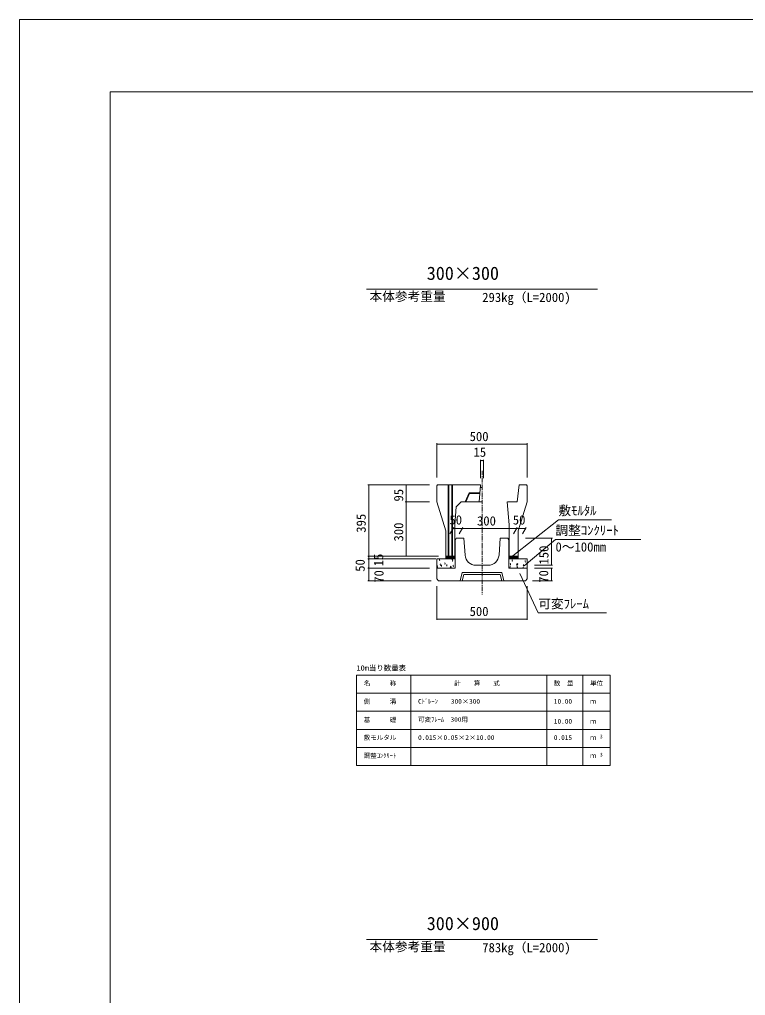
# Model space of a CAD drawing. Units: millimetres on the paper, scale 1:20. Extents: x 2 to 843, y -1 to 593.
# Drawn here: x 1.7 to 202.2, y 323.8 to 593.4 of the extents above; entities that cross this region are included whole.
import ezdxf
from ezdxf.enums import TextEntityAlignment as Align

# ---------------------------------------------------------------- set-up
doc = ezdxf.new("R2010")
doc.units = ezdxf.units.MM
doc.linetypes.add('USER1', pattern=[2, 1.25, -0.25, 0.25, -0.25])
for name, color, linetype, lineweight in [('0_2', 7, 'Continuous', 18), ('D-STR-DIM（寸法）', 7, 'Continuous', 18), ('D-STR-HTXT（旗揚げ）', 4, 'Continuous', 18), ('D-STR-STRn（構造物）', 5, 'Continuous', 18), ('D-STR-TXT（文字）', 7, 'Continuous', 18), ('D-STR（構造物外形線）', 1, 'Continuous', 18), ('D-TTL(外枠）', 2, 'Continuous', 18), ('DEFPOINTS_3', 8, 'Continuous', 18)]:
    doc.layers.add(name, color=color, linetype=linetype, lineweight=lineweight)
doc.styles.add('ＭＳ ゴシック', font='')
doc.styles.get('ＭＳ ゴシック').set_extended_font_data('MS Gothic')

msp = doc.modelspace()

# ---------------------------------------------------------------- linework, layer by layer
at = {"layer": '0_2'}
for p, q in [((116.914, 476.136), (117.064, 476.161)), ((117.064, 476.111), (116.914, 476.136)), ((141.764, 476.161), (141.914, 476.136)), ((141.914, 476.136), (141.764, 476.111)), ((129.028, 471.554), (129.178, 471.579)), ((129.178, 471.529), (129.028, 471.554)), ((129.651, 471.579), (129.801, 471.554)), ((129.801, 471.554), (129.651, 471.529)), ((98.093, 464.747), (98.118, 464.897)), ((98.118, 464.897), (98.143, 464.747)), ((108.453, 464.747), (108.478, 464.897)), ((108.478, 464.897), (108.503, 464.747)), ((108.478, 460.147), (108.453, 460.297)), ((108.453, 459.997), (108.478, 460.147)), ((108.503, 460.297), (108.478, 460.147)), ((108.478, 460.147), (108.503, 459.997)), ((121.445, 452.817), (121.595, 452.842)), ((121.595, 452.792), (121.445, 452.817)), ((123.795, 452.842), (123.945, 452.817)), ((123.945, 452.817), (123.795, 452.792)), ((123.945, 452.817), (124.095, 452.842)), ((124.095, 452.792), (123.945, 452.817)), ((138.795, 452.842), (138.945, 452.817)), ((138.945, 452.817), (138.795, 452.792)), ((138.945, 452.817), (139.095, 452.842)), ((139.095, 452.792), (138.945, 452.817)), ((141.295, 452.842), (141.445, 452.817)), ((141.445, 452.817), (141.295, 452.792)), ((148.564, 449.997), (148.589, 450.147)), ((148.589, 450.147), (148.614, 449.997)), ((98.118, 445.147), (98.093, 445.297)), ((98.093, 444.997), (98.118, 445.147)), ((98.143, 445.297), (98.118, 445.147)), ((98.118, 445.147), (98.143, 444.997)), ((108.478, 445.147), (108.453, 445.297)), ((108.503, 445.297), (108.478, 445.147)), ((98.118, 444.397), (98.093, 444.547)), ((98.093, 444.247), (98.118, 444.397)), ((98.143, 444.547), (98.118, 444.397)), ((98.118, 444.397), (98.143, 444.247)), ((148.589, 442.647), (148.564, 442.797)), ((148.614, 442.797), (148.589, 442.647)), ((98.118, 441.897), (98.093, 442.047)), ((98.093, 441.747), (98.118, 441.897)), ((98.143, 442.047), (98.118, 441.897)), ((98.118, 441.897), (98.143, 441.747)), ((148.564, 441.747), (148.589, 441.897)), ((148.589, 441.897), (148.614, 441.747)), ((98.118, 438.397), (98.093, 438.547)), ((98.143, 438.547), (98.118, 438.397)), ((148.589, 438.397), (148.564, 438.547)), ((148.614, 438.547), (148.589, 438.397)), ((116.902, 427.82), (117.052, 427.845)), ((117.052, 427.795), (116.902, 427.82)), ((141.752, 427.845), (141.902, 427.82)), ((141.902, 427.82), (141.752, 427.795))]:
    msp.add_line(p, q, dxfattribs=at)
at = {"layer": '0_2', "color": 9}
for p, q in [((116.914, 476.136), (116.934, 476.136)), ((141.914, 476.136), (141.894, 476.136)), ((129.028, 471.554), (129.048, 471.554)), ((129.801, 471.554), (129.781, 471.554)), ((98.118, 464.897), (98.118, 464.877)), ((108.478, 464.897), (108.478, 464.877)), ((108.478, 460.147), (108.478, 460.167)), ((108.478, 460.147), (108.478, 460.127)), ((121.445, 452.817), (121.465, 452.817)), ((123.945, 452.817), (123.925, 452.817)), ((123.945, 452.817), (123.965, 452.817)), ((138.945, 452.817), (138.925, 452.817)), ((138.945, 452.817), (138.965, 452.817)), ((141.445, 452.817), (141.425, 452.817)), ((148.589, 450.147), (148.589, 450.127)), ((98.118, 445.147), (98.118, 445.167)), ((98.118, 445.147), (98.118, 445.127)), ((108.478, 445.147), (108.478, 445.167)), ((98.118, 444.397), (98.118, 444.417)), ((98.118, 444.397), (98.118, 444.377)), ((148.589, 442.647), (148.589, 442.667)), ((98.118, 441.897), (98.118, 441.917)), ((98.118, 441.897), (98.118, 441.877)), ((148.589, 441.897), (148.589, 441.877)), ((98.118, 438.397), (98.118, 438.417)), ((148.589, 438.397), (148.589, 438.417)), ((116.902, 427.82), (116.922, 427.82)), ((141.902, 427.82), (141.882, 427.82))]:
    msp.add_line(p, q, dxfattribs=at)
at = {"layer": 'D-STR-DIM（寸法）'}
for p, q in [((116.914, 466.897), (116.914, 476.386)), ((116.934, 476.136), (141.894, 476.136)), ((141.914, 466.897), (141.914, 476.386)), ((129.028, 466.748), (129.028, 471.804)), ((129.801, 466.748), (129.801, 471.804)), ((129.781, 471.554), (129.048, 471.554)), ((114.914, 464.897), (97.868, 464.897)), ((98.118, 464.877), (98.118, 445.167)), ((114.914, 464.897), (108.228, 464.897)), ((108.478, 460.167), (108.478, 464.877)), ((114.914, 460.147), (108.228, 460.147)), ((114.914, 460.147), (108.228, 460.147)), ((108.478, 460.127), (108.478, 445.167)), ((120.569, 451.299), (121.59, 453.067)), ((123.069, 451.299), (124.09, 453.067)), ((123.069, 451.299), (124.09, 453.067)), ((138.069, 451.299), (139.09, 453.067)), ((138.069, 451.299), (139.09, 453.067)), ((140.569, 451.299), (141.59, 453.067)), ((121.465, 452.817), (123.925, 452.817)), ((123.965, 452.817), (138.925, 452.817)), ((138.965, 452.817), (141.425, 452.817)), ((141.414, 450.147), (148.839, 450.147)), ((148.589, 450.127), (148.589, 442.667)), ((117.414, 445.147), (97.868, 445.147)), ((117.414, 445.147), (97.868, 445.147)), ((98.118, 445.127), (98.118, 444.417)), ((117.414, 445.147), (108.228, 445.147)), ((116.664, 444.397), (97.868, 444.397)), ((116.664, 444.397), (97.868, 444.397)), ((98.118, 444.377), (98.118, 441.917)), ((143.902, 442.647), (148.839, 442.647)), ((114.902, 441.897), (97.868, 441.897)), ((114.902, 441.897), (97.868, 441.897)), ((98.118, 441.877), (98.118, 438.417)), ((143.902, 441.897), (148.839, 441.897)), ((148.589, 441.877), (148.589, 438.417)), ((115.402, 438.397), (97.868, 438.397)), ((116.902, 436.897), (116.902, 427.57)), ((141.902, 436.897), (141.902, 427.57)), ((143.402, 438.397), (148.839, 438.397)), ((116.922, 427.82), (141.882, 427.82))]:
    msp.add_line(p, q, dxfattribs=at)
at = {"layer": 'D-STR-HTXT（旗揚げ）'}
for p, q in [((97.523, 518.934), (161.306, 518.934)), ((137.491, 444.861), (150.527, 455.229)), ((165.188, 455.229), (150.527, 455.229)), ((141.063, 442.502), (149.708, 449.766)), ((173.307, 449.766), (149.708, 449.766)), ((139.871, 440.397), (144.955, 429.486)), ((163.818, 429.486), (144.955, 429.486)), ((94.787, 412.349), (164.787, 412.349)), ((94.787, 387.349), (94.787, 412.349)), ((109.787, 387.349), (109.787, 412.349)), ((147.287, 387.349), (147.287, 412.349)), ((157.287, 396.349), (157.287, 412.349)), ((157.287, 387.349), (157.287, 412.349)), ((164.787, 387.349), (164.787, 412.349)), ((94.787, 407.349), (164.787, 407.349)), ((94.787, 402.349), (164.787, 402.349)), ((94.787, 397.349), (164.787, 397.349)), ((94.787, 392.349), (164.787, 392.349)), ((94.787, 387.349), (164.787, 387.349)), ((97.523, 339.344), (161.306, 339.344))]:
    msp.add_line(p, q, dxfattribs=at)
at = {"layer": 'D-STR-STRn（構造物）', "color": 7, "linetype": 'USER1'}
msp.add_line((129.414, 468.765), (129.414, 434.56), dxfattribs=at)
at = {"layer": 'D-STR-STRn（構造物）'}
for p, q in [((119.414, 444.397), (119.414, 445.147)), ((119.414, 445.008), (119.554, 445.147)), ((119.414, 444.831), (119.731, 445.147)), ((119.414, 444.654), (119.908, 445.147)), ((119.414, 444.477), (120.084, 445.147)), ((119.511, 444.397), (120.261, 445.147)), ((119.688, 444.397), (120.438, 445.147)), ((119.865, 444.397), (120.615, 445.147)), ((120.042, 444.397), (120.792, 445.147)), ((120.218, 444.397), (120.968, 445.147)), ((120.395, 444.397), (121.145, 445.147)), ((120.572, 444.397), (121.322, 445.147)), ((120.749, 444.397), (121.499, 445.147)), ((120.925, 444.397), (121.675, 445.147)), ((121.102, 444.397), (121.852, 445.147)), ((121.279, 444.397), (122.027, 445.145)), ((121.456, 444.397), (122.027, 444.968)), ((121.633, 444.397), (122.027, 444.792)), ((136.777, 445.046), (136.878, 445.147)), ((136.777, 444.869), (137.055, 445.147)), ((136.777, 444.692), (137.232, 445.147)), ((136.777, 444.515), (137.409, 445.147)), ((136.835, 444.397), (137.585, 445.147)), ((137.012, 444.397), (137.762, 445.147)), ((137.189, 444.397), (137.939, 445.147)), ((137.366, 444.397), (138.116, 445.147)), ((137.542, 444.397), (138.292, 445.147)), ((137.719, 444.397), (138.469, 445.147)), ((137.896, 444.397), (138.646, 445.147)), ((138.073, 444.397), (138.823, 445.147)), ((138.25, 444.397), (139, 445.147)), ((138.426, 444.397), (139.176, 445.147)), ((138.603, 444.397), (139.353, 445.147)), ((138.78, 444.397), (139.414, 445.032)), ((138.957, 444.397), (139.414, 444.855)), ((139.414, 444.397), (139.414, 445.147)), ((116.902, 444.397), (122.027, 444.397)), ((116.902, 444.397), (116.902, 441.897)), ((117.004, 442.447), (117.179, 442.514)), ((117.004, 442.447), (117.129, 442.363)), ((117.089, 442.086), (117.14, 442.237)), ((117.613, 444.26), (117.788, 444.327)), ((117.613, 444.26), (117.737, 444.176)), ((117.698, 443.899), (117.748, 444.05)), ((117.813, 442.871), (117.934, 443.015)), ((117.813, 442.871), (117.963, 442.858)), ((117.924, 442.58), (117.895, 442.737)), ((118.037, 442.585), (118.232, 442.788)), ((118.037, 442.585), (118.26, 442.55)), ((118.217, 442.328), (118.19, 442.565)), ((119.105, 443.253), (119.28, 443.321)), ((119.105, 443.253), (119.229, 443.169)), ((119.19, 442.893), (119.241, 443.044)), ((119.37, 444.304), (119.353, 444.397)), ((119.606, 442.714), (119.727, 442.858)), ((119.606, 442.715), (119.756, 442.702)), ((119.717, 442.423), (119.688, 442.58)), ((120.597, 442.247), (120.772, 442.314)), ((120.597, 442.247), (120.722, 442.163)), ((120.705, 442.171), (120.9, 442.374)), ((120.706, 442.171), (120.928, 442.137)), ((120.886, 441.914), (120.858, 442.152)), ((121.163, 444.147), (121.135, 444.304)), ((121.205, 444.06), (121.381, 444.127)), ((121.206, 444.06), (121.33, 443.976)), ((121.291, 443.699), (121.341, 443.85)), ((121.4, 442.558), (121.52, 442.701)), ((121.4, 442.558), (121.549, 442.545)), ((121.51, 442.267), (121.481, 442.423)), ((121.809, 444.397), (122.027, 444.615)), ((121.986, 444.397), (122.027, 444.438)), ((141.902, 444.397), (136.777, 444.397)), ((137.069, 442.252), (137.244, 442.319)), ((137.069, 442.252), (137.193, 442.168)), ((137.191, 443.026), (137.312, 443.17)), ((137.191, 443.026), (137.341, 443.013)), ((137.302, 442.735), (137.273, 442.892)), ((137.677, 444.065), (137.852, 444.132)), ((137.677, 444.065), (137.802, 443.981)), ((137.762, 443.704), (137.813, 443.855)), ((138.984, 442.869), (139.105, 443.013)), ((138.984, 442.869), (139.134, 442.856)), ((139.051, 442.124), (139.245, 442.326)), ((139.051, 442.124), (139.273, 442.089)), ((139.095, 442.578), (139.066, 442.735)), ((139.133, 444.397), (139.414, 444.678)), ((139.17, 443.059), (139.345, 443.126)), ((139.17, 443.059), (139.294, 442.975)), ((139.227, 441.897), (139.203, 442.104)), ((139.255, 442.698), (139.305, 442.849)), ((139.31, 444.397), (139.414, 444.502)), ((140.541, 444.302), (140.524, 444.397)), ((140.662, 442.052), (140.837, 442.119)), ((140.777, 442.712), (140.898, 442.856)), ((140.777, 442.713), (140.927, 442.699)), ((140.888, 442.421), (140.859, 442.578)), ((141.27, 443.865), (141.445, 443.932)), ((141.27, 443.865), (141.395, 443.781)), ((141.355, 443.504), (141.406, 443.655)), ((141.567, 444.302), (141.556, 444.397)), ((141.902, 444.397), (141.902, 441.897)), ((120.686, 441.897), (120.733, 442.037)), ((137.156, 441.897), (137.205, 442.043)), ((140.662, 442.052), (140.786, 441.968)), ((141.899, 441.897), (141.902, 441.9))]:
    msp.add_line(p, q, dxfattribs=at)
at = {"layer": 'D-STR-TXT（文字）', "color": 5}
for p, q in [((121.914, 445.147), (122.027, 445.147)), ((136.914, 445.147), (136.777, 445.147))]:
    msp.add_line(p, q, dxfattribs=at)
at = {"layer": 'D-STR（構造物外形線）'}
for p, q in [((116.914, 464.647), (117.164, 464.897)), ((116.914, 464.647), (116.914, 460.147)), ((128.889, 464.897), (117.164, 464.897)), ((120.039, 445.147), (120.039, 464.897)), ((120.289, 464.897), (120.289, 445.147)), ((121.039, 464.897), (121.039, 445.147)), ((121.289, 445.147), (121.289, 464.897)), ((129.028, 464.748), (128.664, 460.147)), ((128.889, 464.897), (129.028, 464.748)), ((128.98, 464.147), (129.414, 464.147)), ((139.164, 460.147), (139.664, 464.897)), ((139.664, 464.897), (141.664, 464.897)), ((141.664, 464.897), (141.914, 464.647)), ((141.914, 464.647), (141.914, 460.147)), ((125.864, 462.647), (124.764, 460.147)), ((125.962, 462.497), (124.928, 460.147)), ((128.862, 462.647), (125.864, 462.647)), ((128.85, 462.497), (125.962, 462.497)), ((116.914, 460.147), (119.414, 452.147)), ((122.314, 458.797), (121.914, 453.797)), ((123.664, 460.147), (122.314, 458.797)), ((129.414, 460.147), (123.664, 460.147)), ((136.407, 460.145), (136.914, 453.797)), ((139.164, 460.147), (136.439, 460.147)), ((141.914, 460.147), (139.414, 452.147)), ((121.914, 453.797), (121.914, 445.147)), ((136.914, 453.797), (136.914, 445.147)), ((119.414, 452.147), (119.414, 445.147)), ((139.414, 452.147), (139.414, 445.147)), ((122.027, 449.647), (122.027, 441.897)), ((122.295, 450.147), (122.045, 449.647)), ((122.295, 450.147), (124.42, 450.147)), ((122.295, 450.147), (124.42, 450.147)), ((124.42, 450.147), (124.722, 445.455)), ((134.42, 450.147), (134.107, 445.448)), ((136.545, 450.147), (134.42, 450.147)), ((136.545, 450.147), (136.795, 449.647)), ((136.777, 449.685), (136.777, 441.897)), ((119.414, 445.147), (121.914, 445.147)), ((139.414, 445.147), (136.914, 445.147)), ((127.715, 442.648), (131.114, 442.647)), ((116.902, 438.897), (116.902, 441.897)), ((116.902, 441.897), (122.027, 441.897)), ((123.402, 438.397), (123.902, 440.647)), ((123.902, 440.647), (134.902, 440.647)), ((123.902, 438.397), (124.402, 440.147)), ((124.402, 440.147), (134.402, 440.147)), ((134.402, 440.147), (134.902, 438.397)), ((135.402, 438.397), (134.902, 440.647)), ((141.902, 441.897), (136.777, 441.897)), ((141.902, 441.897), (141.902, 438.897)), ((117.402, 438.397), (116.902, 438.897)), ((141.402, 438.397), (117.402, 438.397)), ((141.402, 438.397), (117.402, 438.397)), ((141.902, 438.897), (141.402, 438.397))]:
    msp.add_line(p, q, dxfattribs=at)
for centre, start, end in [((127.715, 445.648), 183.67103, 269.99614), ((131.114, 445.647), 269.99614, 356.18575)]:
    msp.add_arc(centre, 3, start, end, dxfattribs=at)
at = {"layer": 'D-TTL(外枠）'}
for p, q in [((26.671, 573.392), (821.671, 573.392)), ((26.671, 19.392), (26.671, 573.392))]:
    msp.add_line(p, q, dxfattribs=at)
at = {"layer": 'DEFPOINTS_3'}
for p, q in [((1.671, -0.608), (1.671, 593.392)), ((1.671, 593.392), (842.671, 593.392))]:
    msp.add_line(p, q, dxfattribs=at)

# ---------------------------------------------------------------- texts
at = {"layer": 'D-STR-STRn（構造物）', "color": 7, "style": 'ＭＳ ゴシック'}
for s, p in [('500', (125.994, 476.186)), ('15', (127.072, 471.852)), ('50', (120.412, 453.142)), ('300', (128.025, 452.867)), ('50', (137.912, 453.142)), ('500', (125.982, 427.87))]:
    msp.add_text(s, height=2.566, dxfattribs=at).set_placement(p, align=Align.BOTTOM_LEFT)
for s, p in [('95', (108.428, 460.266)), ('395', (98.068, 451.647)), ('300', (108.428, 449.227)), ('150', (148.539, 442.853)), ('15', (102.886, 442.377)), ('50', (97.793, 440.864)), ('70', (102.981, 437.82)), ('70', (148.479, 437.82))]:
    msp.add_text(s, height=2.566, rotation=90, dxfattribs=at).set_placement(p, align=Align.BOTTOM_LEFT)
at = {"layer": 'D-STR-TXT（文字）', "style": 'ＭＳ ゴシック'}
for s, height, p in [('300×300', 3.666, (114.149, 520.383)), ('本体参考重量', 2.566, (98.353, 514.868)), ('293kg（L=2000)', 2.566, (129.473, 514.604)), ('敷ﾓﾙﾀﾙ', 2.566, (150.527, 455.729)), ('調整ｺﾝｸﾘｰﾄ', 2.566, (149.708, 450.266)), ('0～100mm', 2.566, (149.708, 445.675)), ('可変ﾌﾚｰﾑ', 2.566, (144.955, 429.986)), ('10m当り数量表', 1.466, (94.732, 413.112)), ('名\u3000\u3000\u3000称', 1.283, (96.748, 409.051)), ('計\u3000\u3000算\u3000\u3000式', 1.283, (121.752, 409.051)), ('数\u3000量', 1.283, (149.248, 409.051)), ('単位', 1.283, (159.248, 409.051)), ('側\u3000\u3000\u3000溝', 1.283, (96.748, 404.051)), ('Cﾄﾞﾚｰﾝ\u3000\u3000300×300', 1.283, (111.748, 404.051)), ('10.00', 1.283, (149.262, 404.051)), ('ｍ', 1.283, (159.248, 404.051)), ('基\u3000\u3000\u3000礎', 1.283, (96.748, 398.918)), ('可変ﾌﾚｰﾑ\u3000300用', 1.283, (111.748, 399.051)), ('10.00', 1.283, (149.262, 398.551)), ('ｍ', 1.283, (159.248, 398.551)), ('敷モルタル', 1.283, (96.748, 394.051)), ('0.015×0.05×2×10.00', 1.283, (111.748, 394.051)), ('0.015', 1.283, (149.262, 394.051)), ('ｍ', 1.283, (159.248, 394.051)), ('3', 1.026, (161.949, 394.553)), ('調整ｺﾝｸﾘｰﾄ', 1.283, (96.748, 389.051)), ('3', 1.026, (161.949, 389.553)), ('ｍ', 1.283, (159.248, 389.051)), ('300×900', 3.666, (114.149, 340.792)), ('本体参考重量', 2.566, (98.353, 335.277)), ('783kg（L=2000)', 2.566, (129.473, 335.013))]:
    msp.add_text(s, height=height, dxfattribs=at).set_placement(p, align=Align.BOTTOM_LEFT)

doc.saveas('drawing.dxf')
